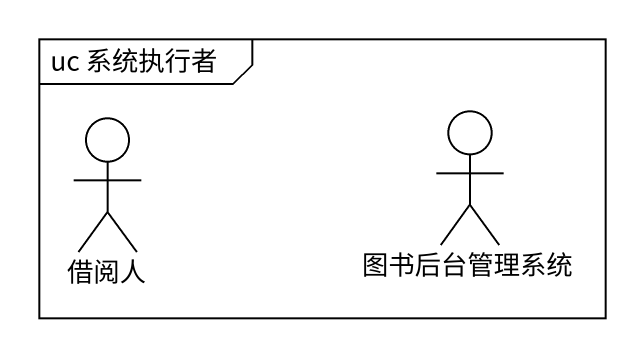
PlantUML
@startuml
mainframe uc 系统执行者
actor 借阅人
actor 图书后台管理系统
@enduml
